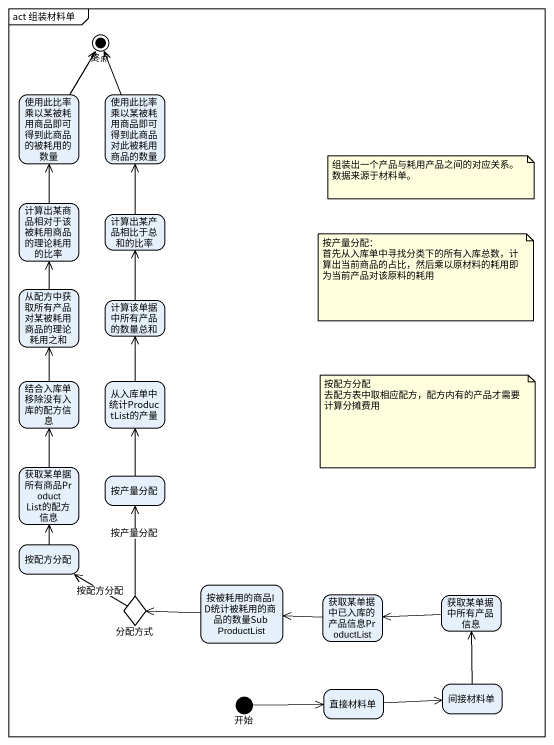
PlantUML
@startuml
mainframe act 组装材料单
hide empty description
state 终点 <<end>>
state 使用此比率乘以某被耗用商品即可得到此商品的被耗用的数量
state "使用此比率乘以某被耗用商品即可得到此商品对此被耗用商品的数量" as 使用此比率乘以某被耗用商品即可得到此商品对此被耗用商品的
state 计算出某商品相对于该被耗用商品的理论耗用的比率
state 计算出某产品相比于总和的比率
state 从配方中获取所有产品对某被耗用商品的理论耗用之和
state 计算该单据中所有产品的数量总和
state 结合入库单移除没有入库的配方信息
state 从入库单中统计ProductList的产量
state 获取某单据所有商品ProductList的配方信息
state 按产量分配
state 按配方分配
state 分配方式 <<choice>>
state "按被耗用的商品ID统计被耗用的商品的数量SubProductList" as 按被耗用的商品ID统计被耗用的商品的数量SubProdu
state 获取某单据中已入库的产品信息ProductList
state 获取某单据中所有产品信息
state 间接材料单
state 开始 <<start>>
state 直接材料单
使用此比率乘以某被耗用商品即可得到此商品的被耗用的数量 -up-> 终点
使用此比率乘以某被耗用商品即可得到此商品对此被耗用商品的 -up-> 终点
计算出某商品相对于该被耗用商品的理论耗用的比率 -up-> 使用此比率乘以某被耗用商品即可得到此商品的被耗用的数量
计算出某产品相比于总和的比率 -up-> 使用此比率乘以某被耗用商品即可得到此商品对此被耗用商品的
从配方中获取所有产品对某被耗用商品的理论耗用之和 -up-> 计算出某商品相对于该被耗用商品的理论耗用的比率
计算该单据中所有产品的数量总和 -up-> 计算出某产品相比于总和的比率
结合入库单移除没有入库的配方信息 -up-> 从配方中获取所有产品对某被耗用商品的理论耗用之和
从入库单中统计ProductList的产量 -up-> 计算该单据中所有产品的数量总和
获取某单据所有商品ProductList的配方信息 -up-> 结合入库单移除没有入库的配方信息
按产量分配 -up-> 从入库单中统计ProductList的产量
按配方分配 -up-> 获取某单据所有商品ProductList的配方信息
分配方式 -up-> 按产量分配 : 按产量分配
分配方式 -left-> 按配方分配 : 按配方分配
按被耗用的商品ID统计被耗用的商品的数量SubProdu -left-> 分配方式
获取某单据中已入库的产品信息ProductList -left-> 按被耗用的商品ID统计被耗用的商品的数量SubProdu
获取某单据中所有产品信息 -left-> 获取某单据中已入库的产品信息ProductList
间接材料单 -up-> 获取某单据中所有产品信息
开始 -right-> 直接材料单
直接材料单 -right-> 间接材料单
note as N1
  组装出一个产品与耗用产品之间的对应关系。数据来源于材料单。
end note
note as N2
  按产量分配：
  首先从入库单中寻找分类下的所有入库总数，计算出当前商品的占比，然后乘以原材料的耗用即为当前产品对该原料的耗用
end note
note as N3
  按配方分配
  去配方表中取相应配方，配方内有的产品才需要计算分摊费用
end note
@enduml
